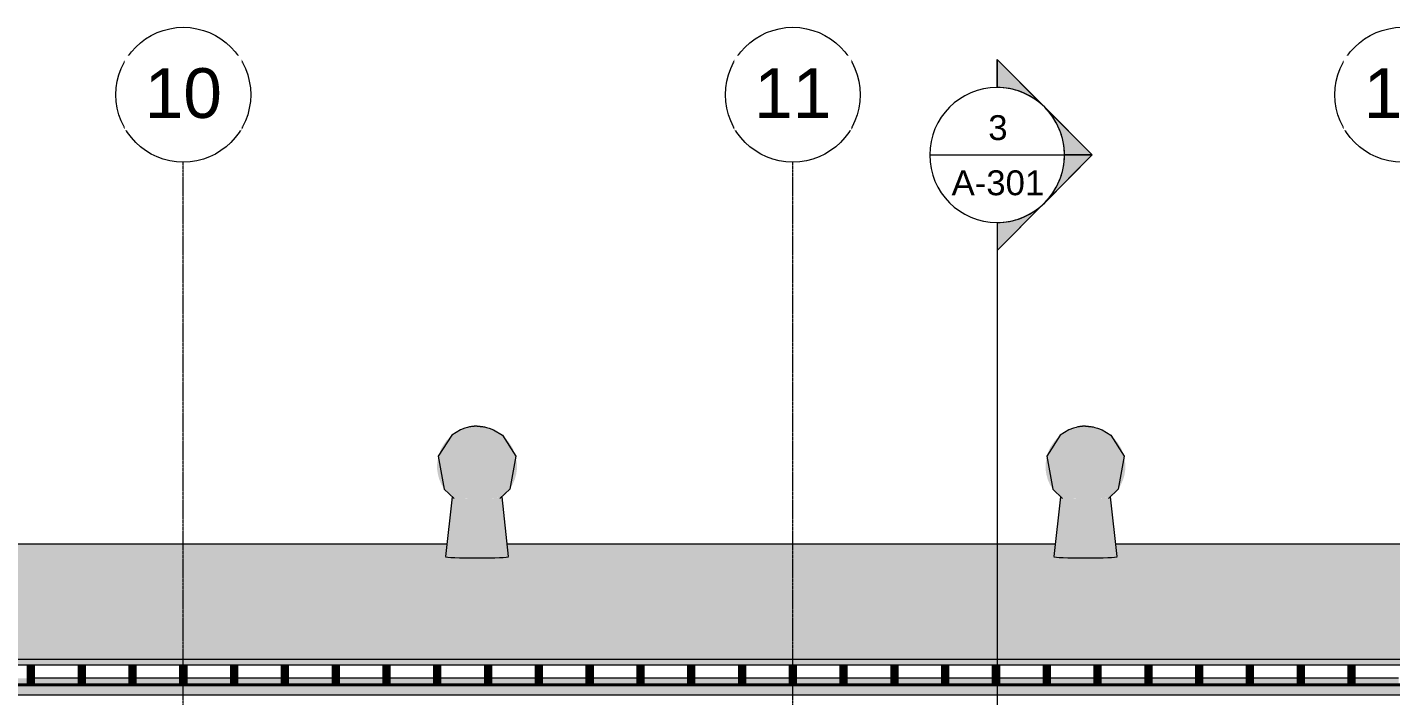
# Model space of a CAD drawing. Header units: inches. Extents: x 20478 to 36715, y -248 to 750.
# Drawn here: x 26982 to 27629, y 321 to 638 of the extents above; entities that cross this region are included whole.
import ezdxf

# ---------------------------------------------------------------- set-up
doc = ezdxf.new("R2010")
doc.units = ezdxf.units.IN
doc.header["$MEASUREMENT"] = 0
doc.linetypes.add('Grid Line 1_2_', pattern=[0.875, 0.5, -0.125, 0.125, -0.125])
for name, color, linetype, lineweight in [('A-GENM', 13, 'Continuous', 9), ('A-GLAZ-CWMG', 51, 'Continuous', 9), ('A-ROOF', 132, 'Continuous', 13), ('G-ANNO-SYMB', 111, 'Continuous', 9), ('S-BEAM', 12, 'Continuous', 9), ('S-GRID', 1, 'Continuous', 9), ('S-GRID-IDEN', 1, 'Continuous', 9)]:
    doc.layers.add(name, color=color, linetype=linetype, lineweight=lineweight)
doc.styles.add('Arial', font='arial.ttf', dxfattribs={"height": 23.60479})
doc.styles.add('Arial_1', font='arial.ttf', dxfattribs={"height": 11.802395})

# ---------------------------------------------------------------- blocks, each defined once
blk = doc.blocks.new('turbine vent - turbine vent-V28-Elevation - South')
at = {"layer": 'A-GENM'}
for points in [[(25540.89, 414.17), (25540.89, 448.42), (25538.68, 448.26), (25537.74, 448.16), (25535.87, 447.74), (25534.36, 447.26), (25533.08, 446.71), (25531.52, 445.95), (25529.42, 444.54), (25526.38, 441.66), (25524.65, 439.19), (25524.14, 438.38), (25523.35, 436.63), (25522.63, 434.56), (25521.92, 430.5), (25521.95, 427.91), (25522.33, 425.55), (25522.98, 423.12), (25524.09, 420.62), (25525.29, 418.63), (25526.53, 417.02), (25527.97, 415.59), (25529.16, 414.56), (25529.32, 414.61), (25530.06, 414.54), (25530.63, 414.4), (25530.73, 414.39), (25531.21, 414.45), (25532.74, 414.3), (25533.53, 414.35), (25539.75, 414.23)], [(25540.89, 414.17), (25542.49, 414.19), (25543.57, 414.18), (25544.29, 414.23), (25545.14, 414.23), (25547.27, 414.33), (25549.05, 414.32), (25550.57, 414.47), (25551.41, 414.39), (25551.91, 414.5), (25552.65, 414.57), (25554.49, 416.21), (25556.14, 418.21), (25556.72, 418.93), (25557.91, 421.07), (25558.88, 423.38), (25559.45, 425.46), (25559.83, 427.96), (25559.86, 430.5), (25559.15, 434.45), (25558.1, 437.34), (25557.7, 438.23), (25556.4, 440.36), (25554.9, 442.21), (25552, 444.82), (25549.81, 446.18), (25547.53, 447.22), (25546.58, 447.54), (25545.18, 447.91), (25543.99, 448.17), (25543.81, 448.21), (25540.89, 448.39), (25540.89, 414.32)], [(25540.89, 385.91), (25548.39, 385.99), (25552.38, 386.13), (25554.99, 386.32), (25555.66, 386.43), (25555.89, 386.53), (25552.79, 414.69), (25552.58, 414.55), (25552.47, 414.55), (25552.27, 414.49), (25551.73, 414.49), (25551.23, 414.39), (25550.39, 414.45), (25548.61, 414.28), (25547.38, 414.33), (25546.25, 414.3), (25543.48, 414.18), (25542.36, 414.2), (25542.05, 414.22), (25540.89, 414.17), (25539.42, 414.2), (25538.43, 414.17), (25536.4, 414.25), (25534.49, 414.33), (25532.22, 414.35), (25531.15, 414.44), (25530.63, 414.4), (25529.31, 414.61), (25529.14, 414.56), (25528.98, 414.67), (25525.89, 386.53), (25526.12, 386.43), (25526.79, 386.32), (25529.4, 386.13), (25534.49, 385.97), (25538.29, 385.92)]]:
    blk.add_hatch(color=256, dxfattribs=at).paths.add_polyline_path(points, flags=0)
for p, q in [((25529.02, 414.97), (25525.89, 386.54)), ((25555.89, 386.54), (25552.77, 414.9))]:
    blk.add_line(p, q, dxfattribs=at)
at = {"layer": 'A-GENM', "flags": 128}
for points in [[(25540.89, 448.43), (25540.86, 448.43), (25540.83, 448.43), (25540.79, 448.43), (25540.76, 448.43), (25540.73, 448.43), (25540.7, 448.43), (25540.66, 448.43), (25540.63, 448.43), (25540.59, 448.43), (25540.56, 448.43), (25540.52, 448.43), (25540.48, 448.43), (25540.44, 448.43), (25540.39, 448.43), (25540.35, 448.43), (25540.3, 448.43), (25540.25, 448.42), (25540.2, 448.42), (25540.14, 448.42), (25540.08, 448.42), (25540.01, 448.41), (25539.93, 448.41), (25539.85, 448.41), (25539.76, 448.4), (25539.66, 448.39), (25539.55, 448.39), (25539.41, 448.38), (25539.26, 448.36), (25539.08, 448.35), (25538.87, 448.33), (25538.6, 448.3), (25538.27, 448.25), (25537.84, 448.19), (25537.26, 448.08), (25536.43, 447.9), (25535.16, 447.55), (25532.99, 446.71)], [(25540.89, 448.43), (25540.92, 448.43), (25540.95, 448.43), (25540.99, 448.43), (25541.02, 448.43), (25541.05, 448.43), (25541.08, 448.43), (25541.12, 448.43), (25541.15, 448.43), (25541.19, 448.43), (25541.22, 448.43), (25541.26, 448.43), (25541.3, 448.43), (25541.34, 448.43), (25541.39, 448.43), (25541.43, 448.43), (25541.48, 448.43), (25541.53, 448.42), (25541.58, 448.42), (25541.64, 448.42), (25541.7, 448.42), (25541.77, 448.41), (25541.85, 448.41), (25541.93, 448.41), (25542.02, 448.4), (25542.12, 448.39), (25542.23, 448.39), (25542.37, 448.38), (25542.52, 448.36), (25542.7, 448.35), (25542.91, 448.33), (25543.18, 448.3), (25543.51, 448.25), (25543.94, 448.19), (25544.52, 448.08), (25545.35, 447.9), (25546.62, 447.55), (25548.79, 446.71)], [(25532.99, 446.71), (25528.85, 444.13), (25522.5, 434.2), (25525.34, 418.52), (25530.04, 414.14)], [(25548.79, 446.71), (25552.93, 444.13), (25559.28, 434.2), (25556.44, 418.52), (25551.77, 414.17)]]:
    blk.add_lwpolyline(points, dxfattribs=at)
at = {"layer": 'A-GENM'}
blk.add_ellipse((25540.89, 386.53), major_axis=(15, 0), ratio=0.041631, start_param=3.141593, end_param=6.283185, dxfattribs=at)
blk = doc.blocks.new('turbine vent - turbine vent-V29-Elevation - South')
at = {"layer": 'A-GENM'}
for points in [[(25251.89, 414.17), (25251.89, 448.42), (25249.68, 448.26), (25248.74, 448.16), (25246.87, 447.74), (25245.25, 447.22), (25244.08, 446.71), (25242.52, 445.95), (25240.42, 444.54), (25237.38, 441.66), (25235.65, 439.19), (25235.14, 438.38), (25234.35, 436.63), (25233.63, 434.56), (25232.92, 430.5), (25232.95, 427.91), (25233.33, 425.55), (25233.98, 423.12), (25235.09, 420.62), (25236.33, 418.59), (25237.53, 417.02), (25238.97, 415.59), (25240.16, 414.56), (25240.32, 414.61), (25241.06, 414.54), (25241.63, 414.4), (25241.73, 414.39), (25242.21, 414.45), (25243.74, 414.3), (25244.53, 414.35), (25250.75, 414.23)], [(25251.89, 414.17), (25253.49, 414.19), (25254.57, 414.18), (25255.29, 414.23), (25256.14, 414.23), (25258.27, 414.33), (25260.05, 414.32), (25261.57, 414.47), (25262.41, 414.39), (25262.91, 414.5), (25263.65, 414.57), (25265.49, 416.21), (25267.14, 418.21), (25267.72, 418.93), (25268.91, 421.07), (25269.88, 423.38), (25270.45, 425.46), (25270.83, 427.9), (25270.86, 430.5), (25270.15, 434.45), (25269.19, 437.1), (25268.7, 438.23), (25267.4, 440.36), (25265.9, 442.21), (25263, 444.82), (25260.81, 446.18), (25258.53, 447.22), (25257.58, 447.54), (25256.18, 447.91), (25254.99, 448.17), (25254.81, 448.21), (25251.89, 448.39), (25251.89, 414.32)], [(25251.89, 385.91), (25259.39, 385.99), (25263.38, 386.13), (25265.99, 386.32), (25266.66, 386.43), (25266.89, 386.53), (25263.79, 414.69), (25263.58, 414.55), (25263.47, 414.55), (25263.27, 414.49), (25262.73, 414.49), (25262.23, 414.39), (25261.39, 414.45), (25259.61, 414.28), (25258.38, 414.33), (25257.46, 414.32), (25254.48, 414.18), (25253.36, 414.2), (25253.05, 414.22), (25251.89, 414.17), (25250.42, 414.2), (25249.43, 414.17), (25247.4, 414.25), (25245.58, 414.33), (25243.22, 414.35), (25242.15, 414.44), (25241.63, 414.4), (25240.31, 414.61), (25240.14, 414.56), (25239.98, 414.67), (25236.89, 386.53), (25237.12, 386.43), (25237.79, 386.32), (25240.4, 386.13), (25244.39, 385.99), (25249.29, 385.92)]]:
    blk.add_hatch(color=256, dxfattribs=at).paths.add_polyline_path(points, flags=0)
for p, q in [((25240.02, 414.96), (25236.89, 386.54)), ((25266.89, 386.54), (25263.77, 414.9))]:
    blk.add_line(p, q, dxfattribs=at)
at = {"layer": 'A-GENM', "flags": 128}
for points in [[(25251.89, 448.43), (25251.86, 448.43), (25251.83, 448.43), (25251.79, 448.43), (25251.76, 448.43), (25251.73, 448.43), (25251.7, 448.43), (25251.66, 448.43), (25251.63, 448.43), (25251.59, 448.43), (25251.56, 448.43), (25251.52, 448.43), (25251.48, 448.43), (25251.44, 448.43), (25251.39, 448.43), (25251.35, 448.43), (25251.3, 448.43), (25251.25, 448.42), (25251.2, 448.42), (25251.14, 448.42), (25251.08, 448.42), (25251.01, 448.41), (25250.93, 448.41), (25250.85, 448.41), (25250.76, 448.4), (25250.66, 448.39), (25250.55, 448.39), (25250.41, 448.38), (25250.26, 448.36), (25250.08, 448.35), (25249.87, 448.33), (25249.6, 448.3), (25249.27, 448.25), (25248.84, 448.19), (25248.26, 448.08), (25247.43, 447.9), (25246.16, 447.55), (25243.99, 446.71)], [(25251.89, 448.43), (25251.92, 448.43), (25251.95, 448.43), (25251.99, 448.43), (25252.02, 448.43), (25252.05, 448.43), (25252.08, 448.43), (25252.12, 448.43), (25252.15, 448.43), (25252.19, 448.43), (25252.22, 448.43), (25252.26, 448.43), (25252.3, 448.43), (25252.34, 448.43), (25252.39, 448.43), (25252.43, 448.43), (25252.48, 448.43), (25252.53, 448.42), (25252.58, 448.42), (25252.64, 448.42), (25252.7, 448.42), (25252.77, 448.41), (25252.85, 448.41), (25252.93, 448.41), (25253.02, 448.4), (25253.12, 448.39), (25253.23, 448.39), (25253.37, 448.38), (25253.52, 448.36), (25253.7, 448.35), (25253.91, 448.33), (25254.18, 448.3), (25254.51, 448.25), (25254.94, 448.19), (25255.52, 448.08), (25256.35, 447.9), (25257.62, 447.55), (25259.79, 446.71)], [(25243.99, 446.71), (25239.85, 444.13), (25233.5, 434.2), (25236.34, 418.52), (25241.04, 414.14)], [(25259.79, 446.71), (25263.93, 444.13), (25270.28, 434.2), (25267.44, 418.52), (25262.74, 414.14)]]:
    blk.add_lwpolyline(points, dxfattribs=at)
at = {"layer": 'A-GENM'}
blk.add_ellipse((25251.89, 386.53), major_axis=(15, 0), ratio=0.041631, start_param=3.141593, end_param=6.283185, dxfattribs=at)
blk = doc.blocks.new('Dimension Lumber - 4x8-1005984-Elevation - South')
at = {"layer": 'S-BEAM'}
for points in [[(26248.02, 333.58), (26248.02, 335.04), (26244.52, 335.04), (26244.52, 333.58)], [(26248.02, 326.34), (26248.02, 333.58), (26244.52, 333.58), (26244.52, 326.34)]]:
    blk.add_hatch(color=256, dxfattribs=at).paths.add_polyline_path(points, flags=0)
for p, q in [((26244.52, 335.04), (26244.52, 333.58)), ((26248.02, 333.58), (26244.52, 333.58)), ((26244.52, 333.58), (26244.52, 326.34)), ((26248.02, 333.58), (26248.02, 335.04)), ((26248.02, 326.34), (26248.02, 333.58)), ((26244.52, 326.34), (26248.02, 326.34))]:
    blk.add_line(p, q, dxfattribs=at)
blk = doc.blocks.new('Rectangular Mullion - Profile_Polycarbonate_Upper and left-984158-Elevation - South')
at = {"layer": 'A-GLAZ-CWMG'}
for points in [[(24535.14, 325.99), (26278.27, 325.99), (26278.27, 328.83), (26272.14, 328.83), (26272.14, 326.34), (26268.64, 326.34), (26268.64, 328.83), (26248.02, 328.83), (26248.02, 326.34), (26244.52, 326.34), (26244.52, 328.83), (26223.89, 328.83), (26223.89, 326.34), (26220.39, 326.34), (26220.39, 328.83), (26199.77, 328.83), (26199.77, 326.34), (26196.27, 326.34), (26196.27, 328.83), (26175.64, 328.83), (26175.64, 326.34), (26172.14, 326.34), (26172.14, 328.83), (26151.52, 328.83), (26151.52, 326.34), (26148.02, 326.34), (26148.02, 328.83), (26127.39, 328.83), (26127.39, 326.34), (26123.89, 326.34), (26123.89, 328.83), (26103.27, 328.83), (26103.27, 326.34), (26099.77, 326.34), (26099.77, 328.83), (26079.14, 328.83), (26079.14, 326.34), (26075.64, 326.34), (26075.64, 328.83), (26055.02, 328.83), (26055.02, 326.34), (26051.52, 326.34), (26051.52, 328.83), (26030.89, 328.83), (26030.89, 326.34), (26027.39, 326.34), (26027.39, 328.83), (26006.77, 328.83), (26006.77, 326.34), (26003.27, 326.34), (26003.27, 328.83), (25982.64, 328.83), (25982.64, 326.34), (25979.14, 326.34), (25979.14, 328.83), (25958.52, 328.83), (25958.52, 326.34), (25955.02, 326.34), (25955.02, 328.83), (25934.39, 328.83), (25934.39, 326.34), (25930.89, 326.34), (25930.89, 328.83), (25910.27, 328.83), (25910.27, 326.34), (25906.77, 326.34), (25906.77, 328.83), (25886.14, 328.83), (25886.14, 326.34), (25882.64, 326.34), (25882.64, 328.83), (25862.02, 328.83), (25862.02, 326.34), (25858.52, 326.34), (25858.52, 328.83), (25837.89, 328.83), (25837.89, 326.34), (25834.39, 326.34), (25834.39, 328.83), (25813.77, 328.83), (25813.77, 326.34), (25810.27, 326.34), (25810.27, 328.83), (25789.64, 328.83), (25789.64, 326.34), (25786.14, 326.34), (25786.14, 328.83), (25765.52, 328.83), (25765.52, 326.34), (25762.02, 326.34), (25762.02, 328.83), (25741.39, 328.83), (25741.39, 326.34), (25737.89, 326.34), (25737.89, 328.83), (25717.27, 328.83), (25717.27, 326.34), (25713.77, 326.34), (25713.77, 328.83), (25693.14, 328.83), (25693.14, 326.34), (25689.64, 326.34), (25689.64, 328.83), (25669.02, 328.83), (25669.02, 326.34), (25665.52, 326.34), (25665.52, 328.83), (25644.89, 328.83), (25644.89, 326.34), (25641.39, 326.34), (25641.39, 328.83), (25620.77, 328.83), (25620.77, 326.34), (25617.27, 326.34), (25617.27, 328.83), (25596.64, 328.83), (25596.64, 326.34), (25593.14, 326.34), (25593.14, 328.83), (25572.52, 328.83), (25572.52, 326.34), (25569.02, 326.34), (25569.02, 328.83), (25548.39, 328.83), (25548.39, 326.34), (25544.89, 326.34), (25544.89, 328.83), (25524.27, 328.83), (25524.27, 326.34), (25520.77, 326.34), (25520.77, 328.83), (25500.14, 328.83), (25500.14, 326.34), (25496.64, 326.34), (25496.64, 328.83), (25476.02, 328.83), (25476.02, 326.34), (25472.52, 326.34), (25472.52, 328.83), (25451.89, 328.83), (25451.89, 326.34), (25448.39, 326.34), (25448.39, 328.83), (25427.77, 328.83), (25427.77, 326.34), (25424.27, 326.34), (25424.27, 328.83), (25403.64, 328.83), (25403.64, 326.34), (25400.14, 326.34), (25400.14, 328.83), (25379.52, 328.83), (25379.52, 326.34), (25376.02, 326.34), (25376.02, 328.83), (25355.39, 328.83), (25355.39, 326.34), (25351.89, 326.34), (25351.89, 328.83), (25331.27, 328.83), (25331.27, 326.34), (25327.77, 326.34), (25327.77, 328.83), (25307.14, 328.83), (25307.14, 326.34), (25303.64, 326.34), (25303.64, 328.83), (25283.02, 328.83), (25283.02, 326.34), (25279.52, 326.34), (25279.52, 328.83), (25258.89, 328.83), (25258.89, 326.34), (25255.39, 326.34), (25255.39, 328.83), (25234.77, 328.83), (25234.77, 326.34), (25231.27, 326.34), (25231.27, 328.83), (25210.64, 328.83), (25210.64, 326.34), (25207.14, 326.34), (25207.14, 328.83), (25186.52, 328.83), (25186.52, 326.34), (25183.02, 326.34), (25183.02, 328.83), (25162.39, 328.83), (25162.39, 326.34), (25158.89, 326.34), (25158.89, 328.83), (25138.27, 328.83), (25138.27, 326.34), (25134.77, 326.34), (25134.77, 328.83), (25114.14, 328.83), (25114.14, 326.34), (25110.64, 326.34), (25110.64, 328.83), (25090.02, 328.83), (25090.02, 326.34), (25086.52, 326.34), (25086.52, 328.83), (25065.89, 328.83), (25065.89, 326.34), (25062.39, 326.34), (25062.39, 328.83), (25041.77, 328.83), (25041.77, 326.34), (25038.27, 326.34), (25038.27, 328.83), (25017.64, 328.83), (25017.64, 326.34), (25014.14, 326.34), (25014.14, 328.83), (24993.52, 328.83), (24993.52, 326.34), (24990.02, 326.34), (24990.02, 328.83), (24969.39, 328.83), (24969.39, 326.34), (24965.89, 326.34), (24965.89, 328.83), (24945.27, 328.83), (24945.27, 326.34), (24941.77, 326.34), (24941.77, 328.83), (24921.14, 328.83), (24921.14, 326.34), (24917.64, 326.34), (24917.64, 328.83), (24897.02, 328.83), (24897.02, 326.34), (24893.52, 326.34), (24893.52, 328.83), (24872.89, 328.83), (24872.89, 326.34), (24869.39, 326.34), (24869.39, 328.83), (24848.77, 328.83), (24848.77, 326.34), (24845.27, 326.34), (24845.27, 328.83), (24824.64, 328.83), (24824.64, 326.34), (24821.14, 326.34), (24821.14, 328.83), (24800.52, 328.83), (24800.52, 326.34), (24797.02, 326.34), (24797.02, 328.83), (24776.39, 328.83), (24776.39, 326.34), (24772.89, 326.34), (24772.89, 328.83), (24752.27, 328.83), (24752.27, 326.34), (24748.77, 326.34), (24748.77, 328.83), (24728.14, 328.83), (24728.14, 326.34), (24724.64, 326.34), (24724.64, 328.83), (24704.02, 328.83), (24704.02, 326.34), (24700.52, 326.34), (24700.52, 328.83), (24679.89, 328.83), (24679.89, 326.34), (24676.39, 326.34), (24676.39, 328.83), (24655.77, 328.83), (24655.77, 326.34), (24652.27, 326.34), (24652.27, 328.83), (24631.64, 328.83), (24631.64, 326.34), (24628.14, 326.34), (24628.14, 328.83), (24607.52, 328.83), (24607.52, 326.34), (24604.02, 326.34), (24604.02, 328.83), (24583.39, 328.83), (24583.39, 326.34), (24579.89, 326.34), (24579.89, 328.83), (24559.27, 328.83), (24559.27, 326.34), (24555.77, 326.34), (24555.77, 328.83), (24535.14, 328.83), (24535.14, 326.34), (24531.64, 326.34), (24531.64, 328.83), (24511.02, 328.83), (24511.02, 326.34), (24507.52, 326.34), (24507.52, 328.83), (24486.89, 328.83), (24486.89, 326.34), (24483.39, 326.34), (24483.39, 328.83), (24462.77, 328.83), (24462.77, 326.34), (24459.27, 326.34), (24459.27, 328.83), (24438.64, 328.83), (24438.64, 326.34), (24435.14, 326.34), (24435.14, 328.83), (24414.52, 328.83), (24414.52, 326.34), (24411.02, 326.34), (24411.02, 328.83), (24390.39, 328.83), (24390.39, 326.34), (24386.89, 326.34), (24386.89, 328.83), (24366.27, 328.83), (24366.27, 326.34), (24362.77, 326.34), (24362.77, 328.83), (24342.14, 328.83), (24342.14, 326.34), (24338.64, 326.34), (24338.64, 328.83), (24318.02, 328.83), (24318.02, 326.34), (24314.52, 326.34), (24314.52, 328.83), (24293.89, 328.83), (24293.89, 326.34), (24290.39, 326.34), (24290.39, 328.83), (24269.77, 328.83), (24269.77, 326.34), (24266.27, 326.34), (24266.27, 328.83), (24245.64, 328.83), (24245.64, 326.34), (24242.14, 326.34), (24242.14, 328.83), (24221.52, 328.83), (24221.52, 326.34), (24218.02, 326.34), (24218.02, 328.83), (24197.39, 328.83), (24197.39, 326.34), (24193.89, 326.34), (24193.89, 328.83), (24173.27, 328.83), (24173.27, 326.34), (24169.77, 326.34), (24169.77, 328.83), (24149.14, 328.83), (24149.14, 326.34), (24145.64, 326.34), (24145.64, 328.83), (24125.02, 328.83), (24125.02, 326.34), (24121.52, 326.34), (24121.52, 328.83), (24100.89, 328.83), (24100.89, 326.34), (24097.39, 326.34), (24097.39, 328.83), (24076.77, 328.83), (24076.77, 326.34), (24073.27, 326.34), (24073.27, 328.83), (24052.64, 328.83), (24052.64, 326.34), (24049.14, 326.34), (24049.14, 328.83), (24028.52, 328.83), (24028.52, 326.34), (24025.02, 326.34), (24025.02, 328.83), (24004.39, 328.83), (24004.39, 326.34), (24000.89, 326.34), (24000.89, 328.83), (23980.27, 328.83), (23980.27, 326.34), (23976.77, 326.34), (23976.77, 328.83), (23956.14, 328.83), (23956.14, 326.34), (23952.64, 326.34), (23952.64, 328.83), (23932.02, 328.83), (23932.02, 326.34), (23928.52, 326.34), (23928.52, 328.83), (23907.89, 328.83), (23907.89, 326.34), (23904.39, 326.34), (23904.39, 328.83), (23883.77, 328.83), (23883.77, 326.34), (23880.27, 326.34), (23880.27, 328.83), (23859.64, 328.83), (23859.64, 326.34), (23856.14, 326.34), (23856.14, 328.83), (23835.52, 328.83), (23835.52, 326.34), (23832.02, 326.34), (23832.02, 328.83), (23811.39, 328.83), (23811.39, 326.34), (23807.89, 326.34), (23807.89, 328.83), (23787.27, 328.83), (23787.27, 326.34), (23783.77, 326.34), (23783.77, 328.83), (23763.14, 328.83), (23763.14, 326.34), (23759.64, 326.34), (23759.64, 328.83), (23739.02, 328.83), (23739.02, 326.34), (23735.52, 326.34), (23735.52, 328.83), (23714.89, 328.83), (23714.89, 326.34), (23711.39, 326.34), (23711.39, 328.83), (23690.77, 328.83), (23690.77, 326.34), (23687.27, 326.34), (23687.27, 328.83), (23666.64, 328.83), (23666.64, 326.34), (23663.14, 326.34), (23663.14, 328.83), (23642.52, 328.83), (23642.52, 326.34), (23639.02, 326.34), (23639.02, 328.83), (23618.39, 328.83), (23618.39, 326.34), (23614.89, 326.34), (23614.89, 328.83), (23594.27, 328.83), (23594.27, 326.34), (23590.77, 326.34), (23590.77, 328.83), (23570.14, 328.83), (23570.14, 326.34), (23566.64, 326.34), (23566.64, 328.83), (23546.02, 328.83), (23546.02, 326.34), (23542.52, 326.34), (23542.52, 328.83), (23521.89, 328.83), (23521.89, 326.34), (23518.39, 326.34), (23518.39, 328.83), (23497.77, 328.83), (23497.77, 326.34), (23494.27, 326.34), (23494.27, 328.83), (23473.64, 328.83), (23473.64, 326.34), (23470.14, 326.34), (23470.14, 328.83), (23449.52, 328.83), (23449.52, 326.34), (23446.02, 326.34), (23446.02, 328.83), (23425.39, 328.83), (23425.39, 326.34), (23421.89, 326.34), (23421.89, 328.83), (23401.27, 328.83), (23401.27, 326.34), (23397.77, 326.34), (23397.77, 328.83), (23377.14, 328.83), (23377.14, 326.34), (23373.64, 326.34), (23373.64, 328.83), (23353.02, 328.83), (23353.02, 326.34), (23349.52, 326.34), (23349.52, 328.83), (23328.89, 328.83), (23328.89, 326.34), (23325.39, 326.34), (23325.39, 328.83), (23304.77, 328.83), (23304.77, 326.34), (23301.27, 326.34), (23301.27, 328.83), (23280.64, 328.83), (23280.64, 326.34), (23277.14, 326.34), (23277.14, 328.83), (23256.52, 328.83), (23256.52, 326.34), (23253.02, 326.34), (23253.02, 328.83), (23232.39, 328.83), (23232.39, 326.34), (23228.89, 326.34), (23228.89, 328.83), (23208.27, 328.83), (23208.27, 326.34), (23204.77, 326.34), (23204.77, 328.83), (23184.14, 328.83), (23184.14, 326.34), (23180.64, 326.34), (23180.64, 328.83), (23160.02, 328.83), (23160.02, 326.34), (23156.52, 326.34), (23156.52, 328.83), (23135.89, 328.83), (23135.89, 326.34), (23132.39, 326.34), (23132.39, 328.83), (23111.77, 328.83), (23111.77, 326.34), (23108.27, 326.34), (23108.27, 328.83), (23087.64, 328.83), (23087.64, 326.34), (23084.14, 326.34), (23084.14, 328.83), (23063.52, 328.83), (23063.52, 326.34), (23060.02, 326.34), (23060.02, 328.83), (23039.39, 328.83), (23039.39, 326.34), (23035.89, 326.34), (23035.89, 328.83), (23015.27, 328.83), (23015.27, 326.34), (23011.77, 326.34), (23011.77, 328.83), (22991.14, 328.83), (22991.14, 326.34), (22987.64, 326.34), (22987.64, 328.83), (22967.02, 328.83), (22967.02, 326.34), (22963.52, 326.34), (22963.52, 328.83), (22942.89, 328.83), (22942.89, 326.34), (22939.39, 326.34), (22939.39, 328.83), (22918.77, 328.83), (22918.77, 326.34), (22915.27, 326.34), (22915.27, 328.83), (22894.64, 328.83), (22894.64, 326.34), (22891.14, 326.34), (22891.14, 328.83), (22870.52, 328.83), (22870.52, 326.34), (22867.02, 326.34), (22867.02, 328.83), (22846.39, 328.83), (22846.39, 326.34), (22842.89, 326.34), (22842.89, 328.83), (22822.27, 328.83), (22822.27, 326.34), (22818.77, 326.34), (22818.77, 328.83), (22798.14, 328.83), (22798.14, 326.34), (22794.96, 326.34), (22794.96, 325.99), (24531.64, 325.99)], [(26278.27, 325.45), (26278.27, 325.99), (22794.96, 325.99), (22794.96, 325.45), (26277.49, 325.45)], [(26277.49, 325.2), (26278.27, 325.2), (26278.27, 325.45), (22794.96, 325.45), (22794.96, 325.2), (26260.21, 325.2)]]:
    blk.add_hatch(color=256, dxfattribs=at).paths.add_polyline_path(points, flags=0)
for p, q in [((26278.27, 325.99), (22794.96, 325.99)), ((26278.27, 325.45), (22794.96, 325.45)), ((26278.27, 325.2), (22794.96, 325.2)), ((25062.39, 328.83), (25041.77, 328.83)), ((25086.52, 328.83), (25065.89, 328.83)), ((25110.64, 328.83), (25090.02, 328.83)), ((25134.77, 328.83), (25114.14, 328.83)), ((25158.89, 328.83), (25138.27, 328.83)), ((25183.02, 328.83), (25162.39, 328.83)), ((25207.14, 328.83), (25186.52, 328.83)), ((25231.27, 328.83), (25210.64, 328.83)), ((25255.39, 328.83), (25234.77, 328.83)), ((25279.52, 328.83), (25258.89, 328.83)), ((25303.64, 328.83), (25283.02, 328.83)), ((25327.77, 328.83), (25307.14, 328.83)), ((25351.89, 328.83), (25331.27, 328.83)), ((25376.02, 328.83), (25355.39, 328.83)), ((25400.14, 328.83), (25379.52, 328.83)), ((25424.27, 328.83), (25403.64, 328.83)), ((25448.39, 328.83), (25427.77, 328.83)), ((25472.52, 328.83), (25451.89, 328.83)), ((25496.64, 328.83), (25476.02, 328.83)), ((25520.77, 328.83), (25500.14, 328.83)), ((25544.89, 328.83), (25524.27, 328.83)), ((25569.02, 328.83), (25548.39, 328.83)), ((25593.14, 328.83), (25572.52, 328.83)), ((25617.27, 328.83), (25596.64, 328.83)), ((25641.39, 328.83), (25620.77, 328.83)), ((25665.52, 328.83), (25644.89, 328.83)), ((25689.64, 328.83), (25669.02, 328.83))]:
    blk.add_line(p, q, dxfattribs=at)
blk = doc.blocks.new('W-Wide Flange - W8X21-946647-Elevation - South')
at = {"layer": 'S-BEAM'}
for points in [[(24566.85, 321.42), (26270.39, 321.42), (26270.39, 325.2), (22796.39, 325.2), (22796.39, 321.42), (24497.74, 321.42)], [(24566.85, 320.95), (26270.39, 320.96), (26270.39, 321.42), (22796.39, 321.42), (22796.39, 320.95), (24497.74, 320.95)], [(26270.39, 320.55), (26270.39, 320.95), (22796.39, 320.95), (22796.39, 320.55), (26260.21, 320.55)]]:
    blk.add_hatch(color=256, dxfattribs=at).paths.add_polyline_path(points, flags=0)
blk.add_line((22796.39, 320.95), (26270.39, 320.95), dxfattribs=at)
blk = doc.blocks.new('Grid - Grid Head - Circle-14747-Elevation - South')
at = {"layer": 'S-GRID-IDEN'}
blk.add_circle((22796.39, 605.76), 32, dxfattribs=at)
blk = doc.blocks.new('Section - Section Head - Filled-1526-Elevation - South')
at = {"layer": 'G-ANNO-SYMB'}
h = blk.add_hatch(color=256, dxfattribs=at)
edge = h.paths.add_edge_path(flags=0)
edge.add_arc((25498.9, 577.16), 32.04, 47.9216, 90)
edge.add_line((25498.9, 609.2), (25498.9, 622.41))
edge.add_line((25498.9, 622.41), (25520.37, 600.94))
h = blk.add_hatch(color=256, dxfattribs=at)
edge = h.paths.add_edge_path(flags=0)
edge.add_line((25521.53, 599.78), (25544.15, 577.16))
edge.add_line((25544.15, 577.16), (25530.9, 577.16))
edge.add_arc((25498.9, 577.16), 32, 0, 45)
h = blk.add_hatch(color=256, dxfattribs=at)
edge = h.paths.add_edge_path(flags=0)
edge.add_arc((25498.9, 577.16), 32, 315, 360)
edge.add_line((25530.9, 577.16), (25544.15, 577.16))
edge.add_line((25544.15, 577.16), (25521.53, 554.53))
h = blk.add_hatch(color=256, dxfattribs=at)
edge = h.paths.add_edge_path(flags=0)
edge.add_line((25520.37, 553.37), (25498.9, 531.9))
edge.add_line((25498.9, 531.9), (25498.9, 545.12))
edge.add_arc((25498.9, 577.16), 32.04, 270, 312.0784)
for p, q in [((25544.15, 577.16), (25498.9, 622.41)), ((25498.9, 609.16), (25498.9, 622.41)), ((25520.37, 600.94), (25498.9, 622.41)), ((25498.9, 622.41), (25498.9, 609.2)), ((25544.15, 577.16), (25521.53, 599.78)), ((25544.15, 577.16), (25498.9, 531.9)), ((25521.53, 554.53), (25544.15, 577.16)), ((25530.9, 577.16), (25544.15, 577.16)), ((25544.15, 577.16), (25530.9, 577.16)), ((25498.9, 531.9), (25520.37, 553.37)), ((25498.9, 545.16), (25498.9, 531.9)), ((25498.9, 545.12), (25498.9, 531.9))]:
    blk.add_line(p, q, dxfattribs=at)
for radius, start, end in [(32, 90, 270), (32.04, 47.9216, 90), (32, 270, 90), (32, 0, 45), (32, 315, 360), (32.04, 270, 312.0784)]:
    blk.add_arc((25498.9, 577.16), radius, start, end, dxfattribs=at)

msp = doc.modelspace()

# ---------------------------------------------------------------- hatches: boundary and pattern name
at = {"layer": 'A-ROOF', "lineweight": 5}
for points in [[(24722.349, 337.919), (28231.079, 337.919), (28231.079, 392.409), (27787.568, 392.409), (27788.214, 386.534), (27787.986, 386.426), (27787.31, 386.321), (27784.705, 386.133), (27780.671, 385.993), (27774.385, 385.914), (27768.084, 385.948), (27763.572, 386.056), (27760.224, 386.222), (27758.442, 386.426), (27758.214, 386.534), (27758.86, 392.409), (27498.568, 392.409), (27499.214, 386.534), (27498.986, 386.426), (27498.31, 386.321), (27495.705, 386.133), (27491.671, 385.993), (27485.385, 385.914), (27479.084, 385.948), (27473.213, 386.113), (27471.224, 386.222), (27469.442, 386.426), (27469.214, 386.534), (27469.86, 392.409), (27209.568, 392.409), (27210.214, 386.534), (27209.986, 386.426), (27209.31, 386.321), (27206.705, 386.133), (27201.345, 385.967), (27196.385, 385.914), (27190.084, 385.948), (27184.213, 386.113), (27182.224, 386.222), (27180.442, 386.426), (27180.214, 386.534), (27180.86, 392.409), (26920.568, 392.409), (26921.214, 386.534), (26920.986, 386.426), (26920.31, 386.321), (26917.705, 386.133), (26913.671, 385.993), (26907.385, 385.914), (26901.084, 385.948), (26895.213, 386.113), (26893.224, 386.222), (26891.442, 386.426), (26891.214, 386.534), (26891.86, 392.409), (26631.568, 392.409), (26632.214, 386.534), (26631.986, 386.426), (26631.31, 386.321), (26628.705, 386.133), (26624.671, 385.993), (26618.385, 385.914), (26612.084, 385.948), (26606.213, 386.113), (26604.224, 386.222), (26602.442, 386.426), (26602.214, 386.534), (26602.86, 392.409), (26342.568, 392.409), (26343.214, 386.534), (26342.986, 386.426), (26342.31, 386.321), (26339.705, 386.133), (26335.671, 385.993), (26329.385, 385.914), (26323.084, 385.948), (26317.213, 386.113), (26315.224, 386.222), (26313.442, 386.426), (26313.214, 386.534), (26313.86, 392.409), (26053.568, 392.409), (26054.214, 386.534), (26053.986, 386.426), (26053.31, 386.321), (26050.705, 386.133), (26046.671, 385.993), (26040.385, 385.914), (26034.084, 385.948), (26028.213, 386.113), (26026.224, 386.222), (26024.442, 386.426), (26024.214, 386.534), (26024.86, 392.409), (25764.568, 392.409), (25765.214, 386.534), (25764.986, 386.426), (25764.31, 386.321), (25761.705, 386.133), (25757.671, 385.993), (25751.385, 385.914), (25745.084, 385.948), (25739.213, 386.113), (25737.224, 386.222), (25735.442, 386.426), (25735.214, 386.534), (25735.86, 392.409), (25475.568, 392.409), (25476.214, 386.534), (25475.986, 386.426), (25475.31, 386.321), (25472.705, 386.133), (25468.671, 385.993), (25462.385, 385.914), (25456.084, 385.948), (25450.213, 386.113), (25448.224, 386.222), (25446.442, 386.426), (25446.214, 386.534), (25446.86, 392.409), (25186.568, 392.409), (25187.214, 386.534), (25186.986, 386.426), (25186.31, 386.321), (25183.705, 386.133), (25179.671, 385.993), (25173.385, 385.914), (25167.084, 385.948), (25161.213, 386.113), (25159.224, 386.222), (25157.442, 386.426), (25157.214, 386.534), (25157.86, 392.409), (24897.568, 392.409), (24898.214, 386.534), (24897.986, 386.426), (24897.31, 386.321), (24894.705, 386.133), (24890.671, 385.993), (24884.385, 385.914), (24878.084, 385.948), (24872.213, 386.113), (24870.224, 386.222), (24868.442, 386.426), (24868.214, 386.534), (24868.86, 392.409), (24722.349, 392.409), (24722.349, 338.894)], [(28220.816, 335.042), (28231.079, 335.042), (28231.079, 337.919), (24722.349, 337.919), (24722.349, 335.042), (28203.537, 335.042)]]:
    msp.add_hatch(color=256, dxfattribs=at).paths.add_polyline_path(points, flags=0)

# ---------------------------------------------------------------- linework, layer by layer
at = {"layer": 'A-ROOF'}
for p, q in [((27180.86, 392.409), (26920.568, 392.409)), ((27469.86, 392.409), (27209.568, 392.409)), ((27758.86, 392.409), (27498.568, 392.409)), ((24722.349, 337.919), (28231.079, 337.919)), ((28231.079, 335.042), (24722.349, 335.042))]:
    msp.add_line(p, q, dxfattribs=at)
at = {"layer": 'G-ANNO-SYMB'}
for p, q in [((27410.224, 577.157), (27474.224, 577.157)), ((27442.224, 545.157), (27442.224, -54.817))]:
    msp.add_line(p, q, dxfattribs=at)
at = {"layer": 'S-GRID', "linetype": 'Grid Line 1_2_'}
for p, q in [((27055.714, -132), (27055.714, 573.765)), ((27345.214, -132), (27345.214, 573.765))]:
    msp.add_line(p, q, dxfattribs=at)

# ---------------------------------------------------------------- block references
at = {"layer": 'A-GENM'}
for name in ['turbine vent - turbine vent-V29-Elevation - South', 'turbine vent - turbine vent-V28-Elevation - South']:
    msp.add_blockref(name, (1943.324, 0), dxfattribs=at)
at = {"layer": 'A-GLAZ-CWMG'}
msp.add_blockref('Rectangular Mullion - Profile_Polycarbonate_Upper and left-984158-Elevation - South', (1943.324, 0), dxfattribs=at)
at = {"layer": 'G-ANNO-SYMB'}
msp.add_blockref('Section - Section Head - Filled-1526-Elevation - South', (1943.324, 0), dxfattribs=at)
at = {"layer": 'S-BEAM'}
for name, p in [('Dimension Lumber - 4x8-1005984-Elevation - South', (737.074, 0)), ('Dimension Lumber - 4x8-1005984-Elevation - South', (761.199, 0)), ('Dimension Lumber - 4x8-1005984-Elevation - South', (785.324, 0)), ('Dimension Lumber - 4x8-1005984-Elevation - South', (809.449, 0)), ('Dimension Lumber - 4x8-1005984-Elevation - South', (833.574, 0)), ('Dimension Lumber - 4x8-1005984-Elevation - South', (857.699, 0)), ('Dimension Lumber - 4x8-1005984-Elevation - South', (881.824, 0)), ('Dimension Lumber - 4x8-1005984-Elevation - South', (905.949, 0)), ('Dimension Lumber - 4x8-1005984-Elevation - South', (930.074, 0)), ('Dimension Lumber - 4x8-1005984-Elevation - South', (954.199, 0)), ('Dimension Lumber - 4x8-1005984-Elevation - South', (978.324, 0)), ('Dimension Lumber - 4x8-1005984-Elevation - South', (1002.449, 0)), ('Dimension Lumber - 4x8-1005984-Elevation - South', (1026.574, 0)), ('Dimension Lumber - 4x8-1005984-Elevation - South', (1050.699, 0)), ('Dimension Lumber - 4x8-1005984-Elevation - South', (1074.824, 0)), ('Dimension Lumber - 4x8-1005984-Elevation - South', (1098.949, 0)), ('Dimension Lumber - 4x8-1005984-Elevation - South', (1123.074, 0)), ('Dimension Lumber - 4x8-1005984-Elevation - South', (1147.199, 0)), ('Dimension Lumber - 4x8-1005984-Elevation - South', (1171.324, 0)), ('Dimension Lumber - 4x8-1005984-Elevation - South', (1195.449, 0)), ('Dimension Lumber - 4x8-1005984-Elevation - South', (1219.574, 0)), ('Dimension Lumber - 4x8-1005984-Elevation - South', (1243.699, 0)), ('Dimension Lumber - 4x8-1005984-Elevation - South', (1267.824, 0)), ('Dimension Lumber - 4x8-1005984-Elevation - South', (1291.949, 0)), ('Dimension Lumber - 4x8-1005984-Elevation - South', (1316.074, 0)), ('Dimension Lumber - 4x8-1005984-Elevation - South', (1340.199, 0)), ('Dimension Lumber - 4x8-1005984-Elevation - South', (1364.324, 0)), ('W-Wide Flange - W8X21-946647-Elevation - South', (1943.324, 0))]:
    msp.add_blockref(name, p, dxfattribs=at)
at = {"layer": 'S-GRID-IDEN'}
for p in [(4259.324, 0), (4548.824, 0), (4838.324, 0)]:
    msp.add_blockref('Grid - Grid Head - Circle-14747-Elevation - South', p, dxfattribs=at)

# ---------------------------------------------------------------- texts
at = {"layer": 'G-ANNO-SYMB', "attachment_point": 2, "line_spacing_factor": 0.938532, "style": 'Arial_1'}
for s, insert, char_height, width in [('3', (27442.633, 596.049), 11.802, 10.944), ('A-301', (27442.633, 569.868), 11.8024, 52.416)]:
    msp.add_mtext(s, dxfattribs=dict(at, insert=insert, char_height=char_height, width=width))

# ---------------------------------------------------------------- next in the draw order: texts
at = {"layer": 'S-GRID-IDEN', "char_height": 23.6048, "width": 43.776, "attachment_point": 2, "line_spacing_factor": 0.938532, "style": 'Arial', "bg_fill": 3, "box_fill_scale": 1.25, "bg_fill_color": 0, "bg_fill_transparency": 0}
for s, insert in [('10', (27055.708, 618.347)), ('11', (27345.208, 618.347)), ('12', (27634.708, 618.347))]:
    msp.add_mtext(s, dxfattribs=dict(at, insert=insert))

doc.saveas('drawing.dxf')
